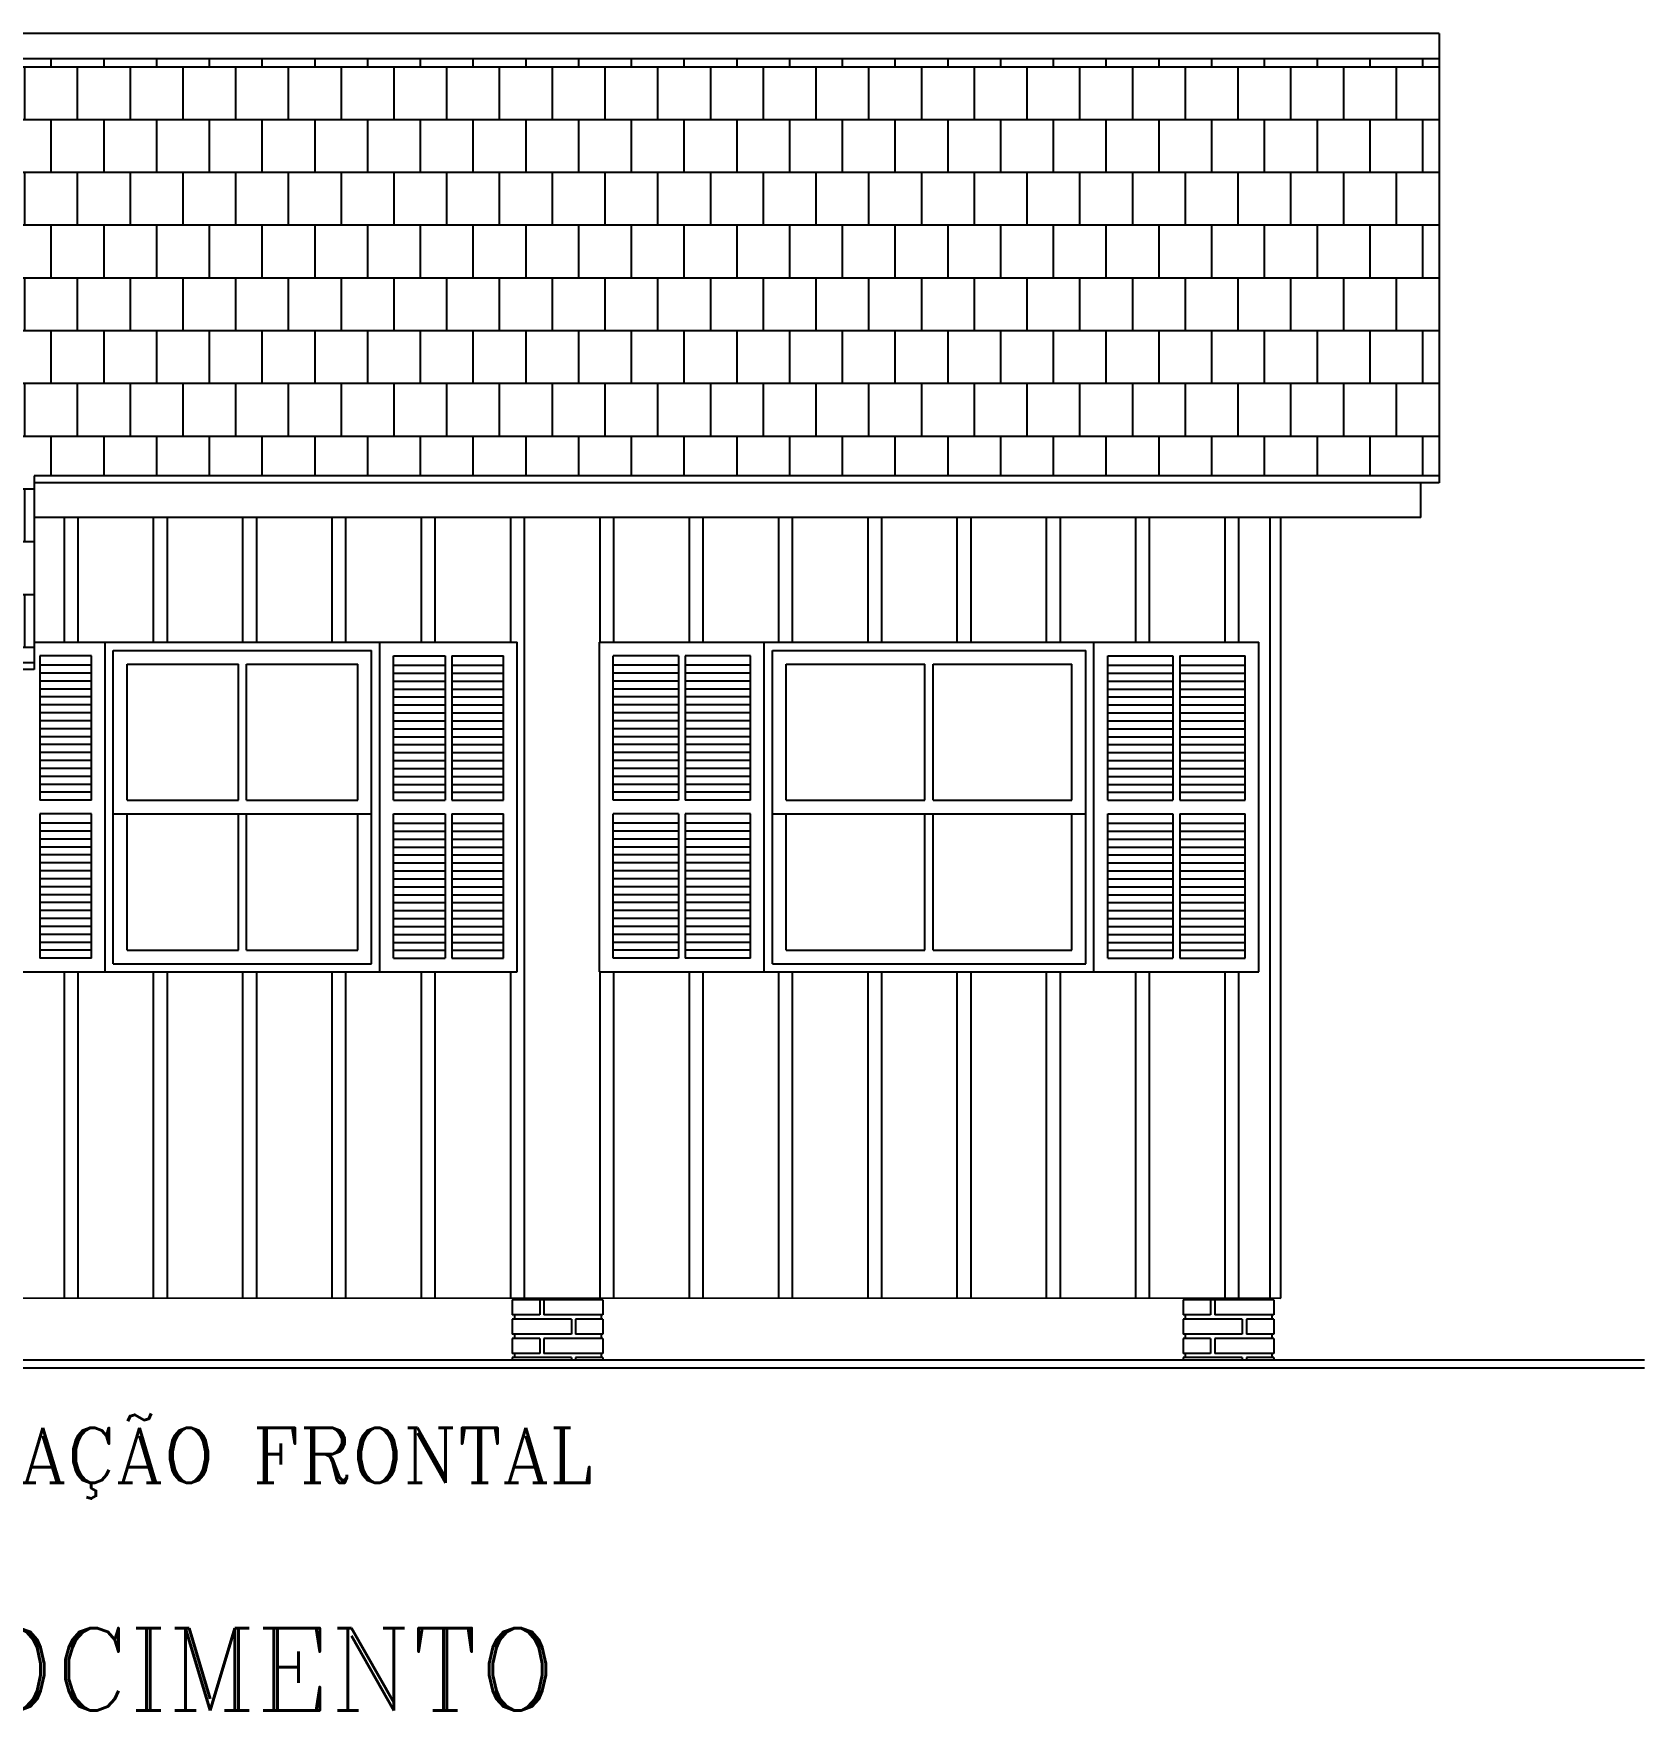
# Model space of a CAD drawing. Extents: x -7 to 226, y -20 to 32.
# Drawn here: x 219.91 to 225.77, y 19.44 to 25.54 of the extents above; entities that cross this region are included whole.
import ezdxf
from ezdxf.enums import TextEntityAlignment as Align

# ---------------------------------------------------------------- set-up
doc = ezdxf.new("R2010")
doc.units = 0
doc.header["$LTSCALE"] = 20
doc.layers.get('0').update_dxf_attribs({"linetype": 'CONTINUOUS'})
for name, color, linetype in [('MADEIRAME', 244, 'CONTINUOUS'), ('TELHADO', 1, 'CONTINUOUS'), ('TEXTO', 244, 'CONTINUOUS'), ('VISTAP', 244, 'CONTINUOUS')]:
    doc.layers.add(name, color=color, linetype=linetype)
doc.styles.add('ROMANC', font='romanc.shx', dxfattribs={"height": 0.08})

# ---------------------------------------------------------------- blocks, each defined once
blk = doc.blocks.new('*X13')
at = {"color": 0, "linetype": 'CONTINUOUS'}
for p, q in [((-13.321, -57.408), (-3.876, -57.408)), ((-13.248, -57.6), (-13.248, -57.408)), ((-13.152, -57.408), (-13.152, -57.3794)), ((-13.056, -57.6), (-13.056, -57.408)), ((-12.96, -57.408), (-12.96, -57.3794)), ((-12.864, -57.6), (-12.864, -57.408)), ((-12.768, -57.408), (-12.768, -57.3794)), ((-12.672, -57.6), (-12.672, -57.408)), ((-12.576, -57.408), (-12.576, -57.3794)), ((-12.48, -57.6), (-12.48, -57.408)), ((-12.384, -57.408), (-12.384, -57.3794)), ((-12.288, -57.6), (-12.288, -57.408)), ((-12.192, -57.408), (-12.192, -57.3794)), ((-12.096, -57.6), (-12.096, -57.408)), ((-12, -57.408), (-12, -57.3794)), ((-11.904, -57.6), (-11.904, -57.408)), ((-11.808, -57.408), (-11.808, -57.3794)), ((-11.712, -57.6), (-11.712, -57.408)), ((-11.616, -57.408), (-11.616, -57.3794)), ((-11.52, -57.6), (-11.52, -57.408)), ((-11.424, -57.408), (-11.424, -57.3794)), ((-11.328, -57.6), (-11.328, -57.408)), ((-11.232, -57.408), (-11.232, -57.3794)), ((-11.136, -57.6), (-11.136, -57.408)), ((-11.04, -57.408), (-11.04, -57.3794)), ((-10.944, -57.6), (-10.944, -57.408)), ((-10.848, -57.408), (-10.848, -57.3794)), ((-10.752, -57.6), (-10.752, -57.408)), ((-10.656, -57.408), (-10.656, -57.3794)), ((-10.56, -57.6), (-10.56, -57.408)), ((-10.464, -57.408), (-10.464, -57.3794)), ((-10.368, -57.6), (-10.368, -57.408)), ((-10.272, -57.408), (-10.272, -57.3794)), ((-10.176, -57.6), (-10.176, -57.408)), ((-10.08, -57.408), (-10.08, -57.3794)), ((-9.984, -57.6), (-9.984, -57.408)), ((-9.888, -57.408), (-9.888, -57.3794)), ((-9.792, -57.6), (-9.792, -57.408)), ((-9.696, -57.408), (-9.696, -57.3794)), ((-9.6, -57.6), (-9.6, -57.408)), ((-9.504, -57.408), (-9.504, -57.3794)), ((-9.408, -57.6), (-9.408, -57.408)), ((-9.312, -57.408), (-9.312, -57.3794)), ((-9.216, -57.6), (-9.216, -57.408)), ((-9.12, -57.408), (-9.12, -57.3794)), ((-9.024, -57.6), (-9.024, -57.408)), ((-8.928, -57.408), (-8.928, -57.3794)), ((-8.832, -57.6), (-8.832, -57.408)), ((-8.736, -57.408), (-8.736, -57.3794)), ((-8.64, -57.6), (-8.64, -57.408)), ((-8.544, -57.408), (-8.544, -57.3794)), ((-8.448, -57.6), (-8.448, -57.408)), ((-8.352, -57.408), (-8.352, -57.3794)), ((-8.256, -57.6), (-8.256, -57.408)), ((-8.16, -57.408), (-8.16, -57.3794)), ((-8.064, -57.6), (-8.064, -57.408)), ((-7.968, -57.408), (-7.968, -57.3794)), ((-7.872, -57.6), (-7.872, -57.408)), ((-7.776, -57.408), (-7.776, -57.3794)), ((-7.68, -57.6), (-7.68, -57.408)), ((-7.584, -57.408), (-7.584, -57.3794)), ((-7.488, -57.6), (-7.488, -57.408)), ((-7.392, -57.408), (-7.392, -57.3794)), ((-7.296, -57.6), (-7.296, -57.408)), ((-7.2, -57.408), (-7.2, -57.3794)), ((-7.104, -57.6), (-7.104, -57.408)), ((-7.008, -57.408), (-7.008, -57.3794)), ((-6.912, -57.6), (-6.912, -57.408)), ((-6.816, -57.408), (-6.816, -57.3794)), ((-6.72, -57.6), (-6.72, -57.408)), ((-6.624, -57.408), (-6.624, -57.3794)), ((-6.528, -57.6), (-6.528, -57.408)), ((-6.432, -57.408), (-6.432, -57.3794)), ((-6.336, -57.6), (-6.336, -57.408)), ((-6.24, -57.408), (-6.24, -57.3794)), ((-6.144, -57.6), (-6.144, -57.408)), ((-6.048, -57.408), (-6.048, -57.3794)), ((-5.952, -57.6), (-5.952, -57.408)), ((-5.856, -57.408), (-5.856, -57.3794)), ((-5.76, -57.6), (-5.76, -57.408)), ((-5.664, -57.408), (-5.664, -57.3794)), ((-5.568, -57.6), (-5.568, -57.408)), ((-5.472, -57.408), (-5.472, -57.3794)), ((-5.376, -57.6), (-5.376, -57.408)), ((-5.28, -57.408), (-5.28, -57.3794)), ((-5.184, -57.6), (-5.184, -57.408)), ((-5.088, -57.408), (-5.088, -57.3794)), ((-4.992, -57.6), (-4.992, -57.408)), ((-4.896, -57.408), (-4.896, -57.3794)), ((-4.8, -57.6), (-4.8, -57.408)), ((-4.704, -57.408), (-4.704, -57.3794)), ((-4.608, -57.6), (-4.608, -57.408)), ((-4.512, -57.408), (-4.512, -57.3794)), ((-4.416, -57.6), (-4.416, -57.408)), ((-4.32, -57.408), (-4.32, -57.3794)), ((-4.224, -57.6), (-4.224, -57.408)), ((-4.128, -57.408), (-4.128, -57.3794)), ((-4.032, -57.6), (-4.032, -57.408)), ((-3.936, -57.408), (-3.936, -57.3794)), ((-13.321, -57.6), (-3.876, -57.6)), ((-13.152, -57.792), (-13.152, -57.6)), ((-12.96, -57.792), (-12.96, -57.6)), ((-12.768, -57.792), (-12.768, -57.6)), ((-12.576, -57.792), (-12.576, -57.6)), ((-12.384, -57.792), (-12.384, -57.6)), ((-12.192, -57.792), (-12.192, -57.6)), ((-12, -57.792), (-12, -57.6)), ((-11.808, -57.792), (-11.808, -57.6)), ((-11.616, -57.792), (-11.616, -57.6)), ((-11.424, -57.792), (-11.424, -57.6)), ((-11.232, -57.792), (-11.232, -57.6)), ((-11.04, -57.792), (-11.04, -57.6)), ((-10.848, -57.792), (-10.848, -57.6)), ((-10.656, -57.792), (-10.656, -57.6)), ((-10.464, -57.792), (-10.464, -57.6)), ((-10.272, -57.792), (-10.272, -57.6)), ((-10.08, -57.792), (-10.08, -57.6)), ((-9.888, -57.792), (-9.888, -57.6)), ((-9.696, -57.792), (-9.696, -57.6)), ((-9.504, -57.792), (-9.504, -57.6)), ((-9.312, -57.792), (-9.312, -57.6)), ((-9.12, -57.792), (-9.12, -57.6)), ((-8.928, -57.792), (-8.928, -57.6)), ((-8.736, -57.792), (-8.736, -57.6)), ((-8.544, -57.792), (-8.544, -57.6)), ((-8.352, -57.792), (-8.352, -57.6)), ((-8.16, -57.792), (-8.16, -57.6)), ((-7.968, -57.792), (-7.968, -57.6)), ((-7.776, -57.792), (-7.776, -57.6)), ((-7.584, -57.792), (-7.584, -57.6)), ((-7.392, -57.792), (-7.392, -57.6)), ((-7.2, -57.792), (-7.2, -57.6)), ((-7.008, -57.792), (-7.008, -57.6)), ((-6.816, -57.792), (-6.816, -57.6)), ((-6.624, -57.792), (-6.624, -57.6)), ((-6.432, -57.792), (-6.432, -57.6)), ((-6.24, -57.792), (-6.24, -57.6)), ((-6.048, -57.792), (-6.048, -57.6)), ((-5.856, -57.792), (-5.856, -57.6)), ((-5.664, -57.792), (-5.664, -57.6)), ((-5.472, -57.792), (-5.472, -57.6)), ((-5.28, -57.792), (-5.28, -57.6)), ((-5.088, -57.792), (-5.088, -57.6)), ((-4.896, -57.792), (-4.896, -57.6)), ((-4.704, -57.792), (-4.704, -57.6)), ((-4.512, -57.792), (-4.512, -57.6)), ((-4.32, -57.792), (-4.32, -57.6)), ((-4.128, -57.792), (-4.128, -57.6)), ((-3.936, -57.792), (-3.936, -57.6)), ((-13.321, -57.792), (-3.876, -57.792)), ((-13.248, -57.984), (-13.248, -57.792)), ((-13.056, -57.984), (-13.056, -57.792)), ((-12.864, -57.984), (-12.864, -57.792)), ((-12.672, -57.984), (-12.672, -57.792)), ((-12.48, -57.984), (-12.48, -57.792)), ((-12.288, -57.984), (-12.288, -57.792)), ((-12.096, -57.984), (-12.096, -57.792)), ((-11.904, -57.984), (-11.904, -57.792)), ((-11.712, -57.984), (-11.712, -57.792)), ((-11.52, -57.984), (-11.52, -57.792)), ((-11.328, -57.984), (-11.328, -57.792)), ((-11.136, -57.984), (-11.136, -57.792)), ((-10.944, -57.984), (-10.944, -57.792)), ((-10.752, -57.984), (-10.752, -57.792)), ((-10.56, -57.984), (-10.56, -57.792)), ((-10.368, -57.984), (-10.368, -57.792)), ((-10.176, -57.984), (-10.176, -57.792)), ((-9.984, -57.984), (-9.984, -57.792)), ((-9.792, -57.984), (-9.792, -57.792)), ((-9.6, -57.984), (-9.6, -57.792)), ((-9.408, -57.984), (-9.408, -57.792)), ((-9.216, -57.984), (-9.216, -57.792)), ((-9.024, -57.984), (-9.024, -57.792)), ((-8.832, -57.984), (-8.832, -57.792)), ((-8.64, -57.984), (-8.64, -57.792)), ((-8.448, -57.984), (-8.448, -57.792)), ((-8.256, -57.984), (-8.256, -57.792)), ((-8.064, -57.984), (-8.064, -57.792)), ((-7.872, -57.984), (-7.872, -57.792)), ((-7.68, -57.984), (-7.68, -57.792)), ((-7.488, -57.984), (-7.488, -57.792)), ((-7.296, -57.984), (-7.296, -57.792)), ((-7.104, -57.984), (-7.104, -57.792)), ((-6.912, -57.984), (-6.912, -57.792)), ((-6.72, -57.984), (-6.72, -57.792)), ((-6.528, -57.984), (-6.528, -57.792)), ((-6.336, -57.984), (-6.336, -57.792)), ((-6.144, -57.984), (-6.144, -57.792)), ((-5.952, -57.984), (-5.952, -57.792)), ((-5.76, -57.984), (-5.76, -57.792)), ((-5.568, -57.984), (-5.568, -57.792)), ((-5.376, -57.984), (-5.376, -57.792)), ((-5.184, -57.984), (-5.184, -57.792)), ((-4.992, -57.984), (-4.992, -57.792)), ((-4.8, -57.984), (-4.8, -57.792)), ((-4.608, -57.984), (-4.608, -57.792)), ((-4.416, -57.984), (-4.416, -57.792)), ((-4.224, -57.984), (-4.224, -57.792)), ((-4.032, -57.984), (-4.032, -57.792)), ((-13.321, -57.984), (-3.876, -57.984)), ((-13.152, -58.176), (-13.152, -57.984)), ((-12.96, -58.176), (-12.96, -57.984)), ((-12.768, -58.176), (-12.768, -57.984)), ((-12.576, -58.176), (-12.576, -57.984)), ((-12.384, -58.176), (-12.384, -57.984)), ((-12.192, -58.176), (-12.192, -57.984)), ((-12, -58.176), (-12, -57.984)), ((-11.808, -58.176), (-11.808, -57.984)), ((-11.616, -58.176), (-11.616, -57.984)), ((-11.424, -58.176), (-11.424, -57.984)), ((-11.232, -58.176), (-11.232, -57.984)), ((-11.04, -58.176), (-11.04, -57.984)), ((-10.848, -58.176), (-10.848, -57.984)), ((-10.656, -58.176), (-10.656, -57.984)), ((-10.464, -58.176), (-10.464, -57.984)), ((-10.272, -58.176), (-10.272, -57.984)), ((-10.08, -58.176), (-10.08, -57.984)), ((-9.888, -58.176), (-9.888, -57.984)), ((-9.696, -58.176), (-9.696, -57.984)), ((-9.504, -58.176), (-9.504, -57.984)), ((-9.312, -58.176), (-9.312, -57.984)), ((-9.12, -58.176), (-9.12, -57.984)), ((-8.928, -58.176), (-8.928, -57.984)), ((-8.736, -58.176), (-8.736, -57.984)), ((-8.544, -58.176), (-8.544, -57.984)), ((-8.352, -58.176), (-8.352, -57.984)), ((-8.16, -58.176), (-8.16, -57.984)), ((-7.968, -58.176), (-7.968, -57.984)), ((-7.776, -58.176), (-7.776, -57.984)), ((-7.584, -58.176), (-7.584, -57.984)), ((-7.392, -58.176), (-7.392, -57.984)), ((-7.2, -58.176), (-7.2, -57.984)), ((-7.008, -58.176), (-7.008, -57.984)), ((-6.816, -58.176), (-6.816, -57.984)), ((-6.624, -58.176), (-6.624, -57.984)), ((-6.432, -58.176), (-6.432, -57.984)), ((-6.24, -58.176), (-6.24, -57.984)), ((-6.048, -58.176), (-6.048, -57.984)), ((-5.856, -58.176), (-5.856, -57.984)), ((-5.664, -58.176), (-5.664, -57.984)), ((-5.472, -58.176), (-5.472, -57.984)), ((-5.28, -58.176), (-5.28, -57.984)), ((-5.088, -58.176), (-5.088, -57.984)), ((-4.896, -58.176), (-4.896, -57.984)), ((-4.704, -58.176), (-4.704, -57.984)), ((-4.512, -58.176), (-4.512, -57.984)), ((-4.32, -58.176), (-4.32, -57.984)), ((-4.128, -58.176), (-4.128, -57.984)), ((-3.936, -58.176), (-3.936, -57.984)), ((-13.321, -58.176), (-3.876, -58.176)), ((-13.248, -58.368), (-13.248, -58.176)), ((-13.056, -58.368), (-13.056, -58.176)), ((-12.864, -58.368), (-12.864, -58.176)), ((-12.672, -58.368), (-12.672, -58.176)), ((-12.48, -58.368), (-12.48, -58.176)), ((-12.288, -58.368), (-12.288, -58.176)), ((-12.096, -58.368), (-12.096, -58.176)), ((-11.904, -58.368), (-11.904, -58.176)), ((-11.712, -58.368), (-11.712, -58.176)), ((-11.52, -58.368), (-11.52, -58.176)), ((-11.328, -58.368), (-11.328, -58.176)), ((-11.136, -58.368), (-11.136, -58.176)), ((-10.944, -58.368), (-10.944, -58.176)), ((-10.752, -58.368), (-10.752, -58.176)), ((-10.56, -58.368), (-10.56, -58.176)), ((-10.368, -58.368), (-10.368, -58.176)), ((-10.176, -58.368), (-10.176, -58.176)), ((-9.984, -58.368), (-9.984, -58.176)), ((-9.792, -58.368), (-9.792, -58.176)), ((-9.6, -58.368), (-9.6, -58.176)), ((-9.408, -58.368), (-9.408, -58.176)), ((-9.216, -58.368), (-9.216, -58.176)), ((-9.024, -58.368), (-9.024, -58.176)), ((-8.832, -58.368), (-8.832, -58.176)), ((-8.64, -58.368), (-8.64, -58.176)), ((-8.448, -58.368), (-8.448, -58.176)), ((-8.256, -58.368), (-8.256, -58.176)), ((-8.064, -58.368), (-8.064, -58.176)), ((-7.872, -58.368), (-7.872, -58.176)), ((-7.68, -58.368), (-7.68, -58.176)), ((-7.488, -58.368), (-7.488, -58.176)), ((-7.296, -58.368), (-7.296, -58.176)), ((-7.104, -58.368), (-7.104, -58.176)), ((-6.912, -58.368), (-6.912, -58.176)), ((-6.72, -58.368), (-6.72, -58.176)), ((-6.528, -58.368), (-6.528, -58.176)), ((-6.336, -58.368), (-6.336, -58.176)), ((-6.144, -58.368), (-6.144, -58.176)), ((-5.952, -58.368), (-5.952, -58.176)), ((-5.76, -58.368), (-5.76, -58.176)), ((-5.568, -58.368), (-5.568, -58.176)), ((-5.376, -58.368), (-5.376, -58.176)), ((-5.184, -58.368), (-5.184, -58.176)), ((-4.992, -58.368), (-4.992, -58.176)), ((-4.8, -58.368), (-4.8, -58.176)), ((-4.608, -58.368), (-4.608, -58.176)), ((-4.416, -58.368), (-4.416, -58.176)), ((-4.224, -58.368), (-4.224, -58.176)), ((-4.032, -58.368), (-4.032, -58.176)), ((-13.321, -58.368), (-3.876, -58.368)), ((-13.152, -58.56), (-13.152, -58.368)), ((-12.96, -58.56), (-12.96, -58.368)), ((-12.768, -58.56), (-12.768, -58.368)), ((-12.576, -58.56), (-12.576, -58.368)), ((-12.384, -58.56), (-12.384, -58.368)), ((-12.192, -58.56), (-12.192, -58.368)), ((-12, -58.56), (-12, -58.368)), ((-11.808, -58.56), (-11.808, -58.368)), ((-11.616, -58.56), (-11.616, -58.368)), ((-11.424, -58.56), (-11.424, -58.368)), ((-11.232, -58.56), (-11.232, -58.368)), ((-11.04, -58.56), (-11.04, -58.368)), ((-10.848, -58.56), (-10.848, -58.368)), ((-10.656, -58.56), (-10.656, -58.368)), ((-10.464, -58.56), (-10.464, -58.368)), ((-10.272, -58.56), (-10.272, -58.368)), ((-10.08, -58.56), (-10.08, -58.368)), ((-9.888, -58.56), (-9.888, -58.368)), ((-9.696, -58.56), (-9.696, -58.368)), ((-9.504, -58.56), (-9.504, -58.368)), ((-9.312, -58.56), (-9.312, -58.368)), ((-9.12, -58.56), (-9.12, -58.368)), ((-8.928, -58.56), (-8.928, -58.368)), ((-8.736, -58.56), (-8.736, -58.368)), ((-8.544, -58.56), (-8.544, -58.368)), ((-8.352, -58.56), (-8.352, -58.368)), ((-8.16, -58.56), (-8.16, -58.368)), ((-7.968, -58.56), (-7.968, -58.368)), ((-7.776, -58.56), (-7.776, -58.368)), ((-7.584, -58.56), (-7.584, -58.368)), ((-7.392, -58.56), (-7.392, -58.368)), ((-7.2, -58.56), (-7.2, -58.368)), ((-7.008, -58.56), (-7.008, -58.368)), ((-6.816, -58.56), (-6.816, -58.368)), ((-6.624, -58.56), (-6.624, -58.368)), ((-6.432, -58.56), (-6.432, -58.368)), ((-6.24, -58.56), (-6.24, -58.368)), ((-6.048, -58.56), (-6.048, -58.368)), ((-5.856, -58.56), (-5.856, -58.368)), ((-5.664, -58.56), (-5.664, -58.368)), ((-5.472, -58.56), (-5.472, -58.368)), ((-5.28, -58.56), (-5.28, -58.368)), ((-5.088, -58.56), (-5.088, -58.368)), ((-4.896, -58.56), (-4.896, -58.368)), ((-4.704, -58.56), (-4.704, -58.368)), ((-4.512, -58.56), (-4.512, -58.368)), ((-4.32, -58.56), (-4.32, -58.368)), ((-4.128, -58.56), (-4.128, -58.368)), ((-3.936, -58.56), (-3.936, -58.368)), ((-13.321, -58.56), (-3.876, -58.56)), ((-13.248, -58.752), (-13.248, -58.56)), ((-13.056, -58.752), (-13.056, -58.56)), ((-12.864, -58.752), (-12.864, -58.56)), ((-12.672, -58.752), (-12.672, -58.56)), ((-12.48, -58.752), (-12.48, -58.56)), ((-12.288, -58.752), (-12.288, -58.56)), ((-12.096, -58.752), (-12.096, -58.56)), ((-11.904, -58.752), (-11.904, -58.56)), ((-11.712, -58.752), (-11.712, -58.56)), ((-11.52, -58.752), (-11.52, -58.56)), ((-11.328, -58.752), (-11.328, -58.56)), ((-11.136, -58.752), (-11.136, -58.56)), ((-10.944, -58.752), (-10.944, -58.56)), ((-10.752, -58.752), (-10.752, -58.56)), ((-10.56, -58.752), (-10.56, -58.56)), ((-10.368, -58.752), (-10.368, -58.56)), ((-10.176, -58.752), (-10.176, -58.56)), ((-9.984, -58.752), (-9.984, -58.56)), ((-9.792, -58.752), (-9.792, -58.56)), ((-9.6, -58.752), (-9.6, -58.56)), ((-9.408, -58.752), (-9.408, -58.56)), ((-9.216, -58.752), (-9.216, -58.56)), ((-9.024, -58.752), (-9.024, -58.56)), ((-8.832, -58.752), (-8.832, -58.56)), ((-8.64, -58.752), (-8.64, -58.56)), ((-8.448, -58.752), (-8.448, -58.56)), ((-8.256, -58.752), (-8.256, -58.56)), ((-8.064, -58.752), (-8.064, -58.56)), ((-7.872, -58.752), (-7.872, -58.56)), ((-7.68, -58.752), (-7.68, -58.56)), ((-7.488, -58.752), (-7.488, -58.56)), ((-7.296, -58.752), (-7.296, -58.56)), ((-7.104, -58.752), (-7.104, -58.56)), ((-6.912, -58.752), (-6.912, -58.56)), ((-6.72, -58.752), (-6.72, -58.56)), ((-6.528, -58.752), (-6.528, -58.56)), ((-6.336, -58.752), (-6.336, -58.56)), ((-6.144, -58.752), (-6.144, -58.56)), ((-5.952, -58.752), (-5.952, -58.56)), ((-5.76, -58.752), (-5.76, -58.56)), ((-5.568, -58.752), (-5.568, -58.56)), ((-5.376, -58.752), (-5.376, -58.56)), ((-5.184, -58.752), (-5.184, -58.56)), ((-4.992, -58.752), (-4.992, -58.56)), ((-4.8, -58.752), (-4.8, -58.56)), ((-4.608, -58.752), (-4.608, -58.56)), ((-4.416, -58.752), (-4.416, -58.56)), ((-4.224, -58.752), (-4.224, -58.56)), ((-4.032, -58.752), (-4.032, -58.56)), ((-13.321, -58.752), (-3.876, -58.752)), ((-13.152, -58.944), (-13.152, -58.752)), ((-12.96, -58.944), (-12.96, -58.752)), ((-12.768, -58.944), (-12.768, -58.752)), ((-12.576, -58.944), (-12.576, -58.752)), ((-12.384, -58.944), (-12.384, -58.752)), ((-12.192, -58.944), (-12.192, -58.752)), ((-12, -58.944), (-12, -58.752)), ((-11.808, -58.944), (-11.808, -58.752)), ((-11.616, -58.944), (-11.616, -58.752)), ((-11.424, -58.944), (-11.424, -58.752)), ((-11.232, -58.944), (-11.232, -58.752)), ((-11.04, -58.944), (-11.04, -58.752)), ((-10.848, -58.944), (-10.848, -58.752)), ((-10.656, -58.944), (-10.656, -58.752)), ((-10.464, -58.944), (-10.464, -58.752)), ((-10.272, -58.944), (-10.272, -58.752)), ((-10.08, -58.944), (-10.08, -58.752)), ((-9.888, -58.944), (-9.888, -58.752)), ((-9.696, -58.944), (-9.696, -58.752)), ((-9.504, -58.944), (-9.504, -58.752)), ((-9.312, -58.944), (-9.312, -58.752)), ((-9.12, -58.944), (-9.12, -58.752)), ((-8.928, -58.8969), (-8.928, -58.752)), ((-8.736, -58.8969), (-8.736, -58.752)), ((-8.544, -58.8969), (-8.544, -58.752)), ((-8.352, -58.8969), (-8.352, -58.752)), ((-8.16, -58.8969), (-8.16, -58.752)), ((-7.968, -58.8969), (-7.968, -58.752)), ((-7.776, -58.8969), (-7.776, -58.752)), ((-7.584, -58.8969), (-7.584, -58.752)), ((-7.392, -58.8969), (-7.392, -58.752)), ((-7.2, -58.8969), (-7.2, -58.752)), ((-7.008, -58.8969), (-7.008, -58.752)), ((-6.816, -58.8969), (-6.816, -58.752)), ((-6.624, -58.8969), (-6.624, -58.752)), ((-6.432, -58.8969), (-6.432, -58.752)), ((-6.24, -58.8969), (-6.24, -58.752)), ((-6.048, -58.8969), (-6.048, -58.752)), ((-5.856, -58.8969), (-5.856, -58.752)), ((-5.664, -58.8969), (-5.664, -58.752)), ((-5.472, -58.8969), (-5.472, -58.752)), ((-5.28, -58.8969), (-5.28, -58.752)), ((-5.088, -58.8969), (-5.088, -58.752)), ((-4.896, -58.8969), (-4.896, -58.752)), ((-4.704, -58.8969), (-4.704, -58.752)), ((-4.512, -58.8969), (-4.512, -58.752)), ((-4.32, -58.8969), (-4.32, -58.752)), ((-4.128, -58.8969), (-4.128, -58.752)), ((-3.936, -58.8969), (-3.936, -58.752)), ((-13.321, -58.944), (-8.9904, -58.944)), ((-13.248, -59.136), (-13.248, -58.944)), ((-13.056, -59.136), (-13.056, -58.944)), ((-12.864, -59.136), (-12.864, -58.944)), ((-12.672, -59.136), (-12.672, -58.944)), ((-12.48, -59.136), (-12.48, -58.944)), ((-12.288, -59.136), (-12.288, -58.944)), ((-12.096, -59.136), (-12.096, -58.944)), ((-11.904, -59.136), (-11.904, -58.944)), ((-11.712, -59.136), (-11.712, -58.944)), ((-11.52, -59.136), (-11.52, -58.944)), ((-11.328, -59.136), (-11.328, -58.944)), ((-11.136, -59.136), (-11.136, -58.944)), ((-10.944, -59.136), (-10.944, -58.944)), ((-10.752, -59.136), (-10.752, -58.944)), ((-10.56, -59.136), (-10.56, -58.944)), ((-10.368, -59.136), (-10.368, -58.944)), ((-10.176, -59.136), (-10.176, -58.944)), ((-9.984, -59.136), (-9.984, -58.944)), ((-9.792, -59.136), (-9.792, -58.944)), ((-9.6, -59.136), (-9.6, -58.944)), ((-9.408, -59.136), (-9.408, -58.944)), ((-9.216, -59.136), (-9.216, -58.944)), ((-9.024, -59.136), (-9.024, -58.944)), ((-13.321, -59.136), (-8.9904, -59.136)), ((-13.152, -59.328), (-13.152, -59.136)), ((-12.96, -59.328), (-12.96, -59.136)), ((-12.768, -59.328), (-12.768, -59.136)), ((-12.576, -59.328), (-12.576, -59.136)), ((-12.384, -59.328), (-12.384, -59.136)), ((-12.192, -59.328), (-12.192, -59.136)), ((-12, -59.328), (-12, -59.136)), ((-11.808, -59.328), (-11.808, -59.136)), ((-11.616, -59.328), (-11.616, -59.136)), ((-11.424, -59.328), (-11.424, -59.136)), ((-11.232, -59.328), (-11.232, -59.136)), ((-11.04, -59.328), (-11.04, -59.136)), ((-10.848, -59.328), (-10.848, -59.136)), ((-10.656, -59.328), (-10.656, -59.136)), ((-10.464, -59.328), (-10.464, -59.136)), ((-10.272, -59.328), (-10.272, -59.136)), ((-10.08, -59.328), (-10.08, -59.136)), ((-9.888, -59.328), (-9.888, -59.136)), ((-9.696, -59.328), (-9.696, -59.136)), ((-9.504, -59.328), (-9.504, -59.136)), ((-9.312, -59.328), (-9.312, -59.136)), ((-9.12, -59.328), (-9.12, -59.136)), ((-13.321, -59.328), (-8.9904, -59.328)), ((-13.248, -59.52), (-13.248, -59.328)), ((-13.056, -59.52), (-13.056, -59.328)), ((-12.864, -59.52), (-12.864, -59.328)), ((-12.672, -59.52), (-12.672, -59.328)), ((-12.48, -59.52), (-12.48, -59.328)), ((-12.288, -59.52), (-12.288, -59.328)), ((-12.096, -59.52), (-12.096, -59.328)), ((-11.904, -59.52), (-11.904, -59.328)), ((-11.712, -59.52), (-11.712, -59.328)), ((-11.52, -59.52), (-11.52, -59.328)), ((-11.328, -59.52), (-11.328, -59.328)), ((-11.136, -59.52), (-11.136, -59.328)), ((-10.944, -59.52), (-10.944, -59.328)), ((-10.752, -59.52), (-10.752, -59.328)), ((-10.56, -59.52), (-10.56, -59.328)), ((-10.368, -59.52), (-10.368, -59.328)), ((-10.176, -59.52), (-10.176, -59.328)), ((-9.984, -59.52), (-9.984, -59.328)), ((-9.792, -59.52), (-9.792, -59.328)), ((-9.6, -59.52), (-9.6, -59.328)), ((-9.408, -59.52), (-9.408, -59.328)), ((-9.216, -59.52), (-9.216, -59.328)), ((-9.024, -59.52), (-9.024, -59.328)), ((-13.321, -59.52), (-8.9904, -59.52)), ((-13.152, -59.5769), (-13.152, -59.52)), ((-12.96, -59.5769), (-12.96, -59.52)), ((-12.768, -59.5769), (-12.768, -59.52)), ((-12.576, -59.5769), (-12.576, -59.52)), ((-12.384, -59.5769), (-12.384, -59.52)), ((-12.192, -59.5769), (-12.192, -59.52)), ((-12, -59.5769), (-12, -59.52)), ((-11.808, -59.5769), (-11.808, -59.52)), ((-11.616, -59.5769), (-11.616, -59.52)), ((-11.424, -59.5769), (-11.424, -59.52)), ((-11.232, -59.5769), (-11.232, -59.52)), ((-11.04, -59.5769), (-11.04, -59.52)), ((-10.848, -59.5769), (-10.848, -59.52)), ((-10.656, -59.5769), (-10.656, -59.52)), ((-10.464, -59.5769), (-10.464, -59.52)), ((-10.272, -59.5769), (-10.272, -59.52)), ((-10.08, -59.5769), (-10.08, -59.52)), ((-9.888, -59.5769), (-9.888, -59.52)), ((-9.696, -59.5769), (-9.696, -59.52)), ((-9.504, -59.5769), (-9.504, -59.52)), ((-9.312, -59.5769), (-9.312, -59.52)), ((-9.12, -59.5769), (-9.12, -59.52))]:
    blk.add_line(p, q, dxfattribs=at)

msp = doc.modelspace()

# ---------------------------------------------------------------- linework, layer by layer
at = {"layer": 'MADEIRAME', "color": 244, "linetype": 'CONTINUOUS'}
msp.add_line((224.9547, 23.7837), (224.9547, 23.9104), dxfattribs=at)
at = {"layer": 'MADEIRAME'}
msp.add_line((224.9547, 23.7837), (219.9072, 23.7837), dxfattribs=at)
at = {"layer": 'TELHADO', "color": 10, "linetype": 'CONTINUOUS'}
for p, q in [((225.0216, 25.5448), (215.5766, 25.5448)), ((225.0216, 25.5448), (225.0216, 23.9104)), ((225.0216, 25.4529), (215.5816, 25.4529)), ((225.0216, 23.9354), (219.9072, 23.9354)), ((219.9072, 23.9354), (219.9072, 23.2304)), ((225.0216, 23.9104), (219.9072, 23.9104)), ((219.9072, 23.2554), (215.5766, 23.2554)), ((219.9072, 23.2304), (215.5766, 23.2304))]:
    msp.add_line(p, q, dxfattribs=at)
at = {"layer": 'TELHADO', "color": 244, "linetype": 'CONTINUOUS'}
for p, q in [((219.928, 23.2801), (219.928, 22.7551)), ((221.403, 23.2801), (221.403, 22.7551)), ((221.428, 23.2801), (221.428, 22.7551)), ((222.252, 23.2801), (222.252, 22.7551)), ((222.277, 23.2801), (222.277, 22.7551)), ((224.052, 23.2801), (224.052, 22.7551)), ((224.077, 23.2801), (224.077, 22.7551)), ((219.928, 22.7051), (219.928, 22.1801)), ((221.403, 22.7051), (221.403, 22.1801)), ((221.428, 22.7051), (221.428, 22.1801)), ((222.252, 22.7051), (222.252, 22.1801)), ((222.277, 22.7051), (222.277, 22.1801)), ((224.052, 22.7051), (224.052, 22.1801)), ((224.077, 22.7051), (224.077, 22.1801))]:
    msp.add_line(p, q, dxfattribs=at)
at = {"layer": 'VISTAP', "color": 244}
for p, q in [((220.0173, 23.3301), (220.0173, 23.7842)), ((220.0673, 23.3301), (220.0673, 23.7842)), ((220.3423, 23.3301), (220.3423, 23.7842)), ((220.3923, 23.3301), (220.3923, 23.7842)), ((220.6673, 23.3301), (220.6673, 23.7842)), ((220.7173, 23.3301), (220.7173, 23.7842)), ((220.9923, 23.3301), (220.9923, 23.7842)), ((221.0423, 23.3301), (221.0423, 23.7842)), ((221.3173, 23.3301), (221.3173, 23.7842)), ((221.3673, 23.3301), (221.3673, 23.7842)), ((221.6423, 23.3301), (221.6423, 23.7837)), ((221.6923, 20.9432), (221.6923, 23.7837)), ((221.9673, 23.3301), (221.9673, 23.7837)), ((222.0173, 23.3301), (222.0173, 23.7837)), ((222.2923, 23.3301), (222.2923, 23.7837)), ((222.3423, 23.3301), (222.3423, 23.7837)), ((222.6173, 23.3301), (222.6173, 23.7837)), ((222.6673, 23.3301), (222.6673, 23.7837)), ((222.9423, 23.3301), (222.9423, 23.7837)), ((222.9923, 23.3301), (222.9923, 23.7837)), ((223.2673, 23.3301), (223.2673, 23.7837)), ((223.3173, 23.3301), (223.3173, 23.7837)), ((223.5923, 23.3301), (223.5923, 23.7837)), ((223.6423, 23.3301), (223.6423, 23.7837)), ((223.9173, 23.3301), (223.9173, 23.7837)), ((223.9673, 23.3301), (223.9673, 23.7837)), ((224.2423, 23.3301), (224.2423, 23.7837)), ((224.2923, 23.3301), (224.2923, 23.7837)), ((224.4062, 20.9432), (224.4062, 23.7837)), ((224.4442, 20.9432), (224.4442, 23.7837)), ((220.0173, 20.9437), (220.0173, 22.1301)), ((220.0673, 20.9437), (220.0673, 22.1301)), ((220.3423, 20.9439), (220.3423, 22.1303)), ((220.3923, 20.9439), (220.3923, 22.1303)), ((220.6673, 20.9438), (220.6673, 22.1302)), ((220.7173, 20.9438), (220.7173, 22.1302)), ((220.9923, 20.9438), (220.9923, 22.1302)), ((221.0423, 20.9438), (221.0423, 22.1302)), ((221.3173, 20.9437), (221.3173, 22.1301)), ((221.3673, 20.9437), (221.3673, 22.1301)), ((221.6423, 20.9432), (221.6423, 22.1301)), ((221.9673, 20.9432), (221.9673, 22.1301)), ((222.0173, 20.9432), (222.0173, 22.1301)), ((222.2923, 20.9432), (222.2923, 22.1301)), ((222.3423, 20.9432), (222.3423, 22.1301)), ((222.6173, 20.9432), (222.6173, 22.1301)), ((222.6673, 20.9432), (222.6673, 22.1301)), ((222.9423, 20.9432), (222.9423, 22.1301)), ((222.9923, 20.9432), (222.9923, 22.1301)), ((223.2673, 20.9432), (223.2673, 22.1301)), ((223.3173, 20.9432), (223.3173, 22.1301)), ((223.5923, 20.9432), (223.5923, 22.1301)), ((223.6423, 20.9432), (223.6423, 22.1301)), ((223.9173, 20.9432), (223.9173, 22.1301)), ((223.9673, 20.9432), (223.9673, 22.1301)), ((224.2423, 20.9432), (224.2423, 22.1301)), ((224.2923, 20.9432), (224.2923, 22.1301))]:
    msp.add_line(p, q, dxfattribs=at)
at = {"layer": 'VISTAP', "color": 244, "linetype": 'CONTINUOUS'}
for p, q in [((219.9072, 23.3301), (221.6655, 23.3301)), ((220.1655, 22.1301), (220.1655, 23.3301)), ((221.1655, 22.1301), (221.1655, 23.3301)), ((221.6655, 22.1301), (221.6655, 23.3301)), ((221.9645, 22.1301), (221.9645, 23.3301)), ((221.9645, 23.3301), (224.3645, 23.3301)), ((222.5645, 22.1301), (222.5645, 23.3301)), ((223.7645, 22.1301), (223.7645, 23.3301)), ((224.3645, 22.1301), (224.3645, 23.3301)), ((220.1155, 23.2801), (219.928, 23.2801)), ((220.1155, 22.7551), (220.1155, 23.2801)), ((220.1955, 23.3001), (221.1355, 23.3001)), ((220.1955, 22.1601), (220.1955, 23.3001)), ((220.2455, 23.2501), (220.6505, 23.2501)), ((220.2455, 22.7551), (220.2455, 23.2501)), ((220.6505, 22.7551), (220.6505, 23.2501)), ((220.6805, 23.2501), (221.0855, 23.2501)), ((220.6805, 22.7551), (220.6805, 23.2501)), ((221.0855, 22.7551), (221.0855, 23.2501)), ((221.1355, 22.1601), (221.1355, 23.3001)), ((221.2155, 23.2801), (221.403, 23.2801)), ((221.2155, 22.7551), (221.2155, 23.2801)), ((221.428, 23.2801), (221.6155, 23.2801)), ((221.6155, 22.7551), (221.6155, 23.2801)), ((222.252, 23.2801), (222.0145, 23.2801)), ((222.0145, 22.7551), (222.0145, 23.2801)), ((222.5145, 23.2801), (222.277, 23.2801)), ((222.5145, 22.7551), (222.5145, 23.2801)), ((222.5945, 22.1601), (222.5945, 23.3001)), ((222.5945, 23.3001), (223.7345, 23.3001)), ((222.6445, 22.7551), (222.6445, 23.2501)), ((222.6445, 23.2501), (223.1495, 23.2501)), ((223.1495, 22.7551), (223.1495, 23.2501)), ((223.1795, 23.2501), (223.6845, 23.2501)), ((223.1795, 22.7551), (223.1795, 23.2501)), ((223.6845, 22.7551), (223.6845, 23.2501)), ((223.7345, 22.1601), (223.7345, 23.3001)), ((223.8145, 22.7551), (223.8145, 23.2801)), ((223.8145, 23.2801), (224.052, 23.2801)), ((224.077, 23.2801), (224.3145, 23.2801)), ((224.3145, 22.7551), (224.3145, 23.2801)), ((220.1155, 23.2464), (219.928, 23.2464)), ((220.1155, 23.2175), (219.928, 23.2175)), ((220.1155, 23.1886), (219.928, 23.1886)), ((221.2155, 23.2464), (221.403, 23.2464)), ((221.2155, 23.2175), (221.403, 23.2175)), ((221.2155, 23.1886), (221.403, 23.1886)), ((221.428, 23.2464), (221.6155, 23.2464)), ((221.428, 23.2175), (221.6155, 23.2175)), ((221.428, 23.1886), (221.6155, 23.1886)), ((222.252, 23.2464), (222.0145, 23.2464)), ((222.252, 23.2175), (222.0145, 23.2175)), ((222.252, 23.1886), (222.0145, 23.1886)), ((222.5145, 23.2464), (222.277, 23.2464)), ((222.5145, 23.2175), (222.277, 23.2175)), ((222.5145, 23.1886), (222.277, 23.1886)), ((223.8145, 23.2464), (224.052, 23.2464)), ((223.8145, 23.2175), (224.052, 23.2175)), ((223.8145, 23.1886), (224.052, 23.1886)), ((224.077, 23.2464), (224.3145, 23.2464)), ((224.077, 23.2175), (224.3145, 23.2175)), ((224.077, 23.1886), (224.3145, 23.1886)), ((220.1155, 23.1597), (219.928, 23.1597)), ((220.1155, 23.1308), (219.928, 23.1308)), ((221.2155, 23.1597), (221.403, 23.1597)), ((221.2155, 23.1308), (221.403, 23.1308)), ((221.428, 23.1597), (221.6155, 23.1597)), ((221.428, 23.1308), (221.6155, 23.1308)), ((222.252, 23.1597), (222.0145, 23.1597)), ((222.252, 23.1308), (222.0145, 23.1308)), ((222.5145, 23.1597), (222.277, 23.1597)), ((222.5145, 23.1308), (222.277, 23.1308)), ((223.8145, 23.1597), (224.052, 23.1597)), ((223.8145, 23.1308), (224.052, 23.1308)), ((224.077, 23.1597), (224.3145, 23.1597)), ((224.077, 23.1308), (224.3145, 23.1308)), ((220.1155, 23.1019), (219.928, 23.1019)), ((220.1155, 23.073), (219.928, 23.073)), ((221.2155, 23.1019), (221.403, 23.1019)), ((221.2155, 23.073), (221.403, 23.073)), ((221.428, 23.1019), (221.6155, 23.1019)), ((221.428, 23.073), (221.6155, 23.073)), ((222.252, 23.1019), (222.0145, 23.1019)), ((222.252, 23.073), (222.0145, 23.073)), ((222.5145, 23.1019), (222.277, 23.1019)), ((222.5145, 23.073), (222.277, 23.073)), ((223.8145, 23.1019), (224.052, 23.1019)), ((223.8145, 23.073), (224.052, 23.073)), ((224.077, 23.1019), (224.3145, 23.1019)), ((224.077, 23.073), (224.3145, 23.073)), ((220.1155, 23.0441), (219.928, 23.0441)), ((220.1155, 23.0152), (219.928, 23.0152)), ((221.2155, 23.0441), (221.403, 23.0441)), ((221.2155, 23.0152), (221.403, 23.0152)), ((221.428, 23.0441), (221.6155, 23.0441)), ((221.428, 23.0152), (221.6155, 23.0152)), ((222.252, 23.0441), (222.0145, 23.0441)), ((222.252, 23.0152), (222.0145, 23.0152)), ((222.5145, 23.0441), (222.277, 23.0441)), ((222.5145, 23.0152), (222.277, 23.0152)), ((223.8145, 23.0441), (224.052, 23.0441)), ((223.8145, 23.0152), (224.052, 23.0152)), ((224.077, 23.0441), (224.3145, 23.0441)), ((224.077, 23.0152), (224.3145, 23.0152)), ((220.1155, 22.9863), (219.928, 22.9863)), ((220.1155, 22.9574), (219.928, 22.9574)), ((221.2155, 22.9863), (221.403, 22.9863)), ((221.2155, 22.9574), (221.403, 22.9574)), ((221.428, 22.9863), (221.6155, 22.9863)), ((221.428, 22.9574), (221.6155, 22.9574)), ((222.252, 22.9863), (222.0145, 22.9863)), ((222.252, 22.9574), (222.0145, 22.9574)), ((222.5145, 22.9863), (222.277, 22.9863)), ((222.5145, 22.9574), (222.277, 22.9574)), ((223.8145, 22.9863), (224.052, 22.9863)), ((223.8145, 22.9574), (224.052, 22.9574)), ((224.077, 22.9863), (224.3145, 22.9863)), ((224.077, 22.9574), (224.3145, 22.9574)), ((220.1155, 22.9285), (219.928, 22.9285)), ((220.1155, 22.8996), (219.928, 22.8996)), ((221.2155, 22.9285), (221.403, 22.9285)), ((221.2155, 22.8996), (221.403, 22.8996)), ((221.428, 22.9285), (221.6155, 22.9285)), ((221.428, 22.8996), (221.6155, 22.8996)), ((222.252, 22.9285), (222.0145, 22.9285)), ((222.252, 22.8996), (222.0145, 22.8996)), ((222.5145, 22.9285), (222.277, 22.9285)), ((222.5145, 22.8996), (222.277, 22.8996)), ((223.8145, 22.9285), (224.052, 22.9285)), ((223.8145, 22.8996), (224.052, 22.8996)), ((224.077, 22.9285), (224.3145, 22.9285)), ((224.077, 22.8996), (224.3145, 22.8996)), ((220.1155, 22.8707), (219.928, 22.8707)), ((220.1155, 22.8418), (219.928, 22.8418)), ((221.2155, 22.8707), (221.403, 22.8707)), ((221.2155, 22.8418), (221.403, 22.8418)), ((221.428, 22.8707), (221.6155, 22.8707)), ((221.428, 22.8418), (221.6155, 22.8418)), ((222.252, 22.8707), (222.0145, 22.8707)), ((222.252, 22.8418), (222.0145, 22.8418)), ((222.5145, 22.8707), (222.277, 22.8707)), ((222.5145, 22.8418), (222.277, 22.8418)), ((223.8145, 22.8707), (224.052, 22.8707)), ((223.8145, 22.8418), (224.052, 22.8418)), ((224.077, 22.8707), (224.3145, 22.8707)), ((224.077, 22.8418), (224.3145, 22.8418)), ((220.1155, 22.8129), (219.928, 22.8129)), ((220.1155, 22.784), (219.928, 22.784)), ((221.2155, 22.8129), (221.403, 22.8129)), ((221.2155, 22.784), (221.403, 22.784)), ((221.428, 22.8129), (221.6155, 22.8129)), ((221.428, 22.784), (221.6155, 22.784)), ((222.252, 22.8129), (222.0145, 22.8129)), ((222.252, 22.784), (222.0145, 22.784)), ((222.5145, 22.8129), (222.277, 22.8129)), ((222.5145, 22.784), (222.277, 22.784)), ((223.8145, 22.8129), (224.052, 22.8129)), ((223.8145, 22.784), (224.052, 22.784)), ((224.077, 22.8129), (224.3145, 22.8129)), ((224.077, 22.784), (224.3145, 22.784)), ((220.1155, 22.7551), (219.928, 22.7551)), ((220.1155, 22.7051), (219.928, 22.7051)), ((220.1155, 22.1801), (220.1155, 22.7051)), ((220.1955, 22.7051), (221.1355, 22.7051)), ((220.2455, 22.7551), (220.6505, 22.7551)), ((220.2455, 22.2101), (220.2455, 22.7051)), ((220.6505, 22.2101), (220.6505, 22.7051)), ((220.6805, 22.7551), (221.0855, 22.7551)), ((220.6805, 22.2101), (220.6805, 22.7051)), ((221.0855, 22.2101), (221.0855, 22.7051)), ((221.2155, 22.7551), (221.403, 22.7551)), ((221.2155, 22.1801), (221.2155, 22.7051)), ((221.2155, 22.7051), (221.403, 22.7051)), ((221.428, 22.7551), (221.6155, 22.7551)), ((221.428, 22.7051), (221.6155, 22.7051)), ((221.6155, 22.1801), (221.6155, 22.7051)), ((222.252, 22.7551), (222.0145, 22.7551)), ((222.0145, 22.1801), (222.0145, 22.7051)), ((222.252, 22.7051), (222.0145, 22.7051)), ((222.5145, 22.7551), (222.277, 22.7551)), ((222.5145, 22.7051), (222.277, 22.7051)), ((222.5145, 22.1801), (222.5145, 22.7051)), ((222.5945, 22.7051), (223.7345, 22.7051)), ((222.6445, 22.7551), (223.1495, 22.7551)), ((222.6445, 22.2101), (222.6445, 22.7051)), ((223.1495, 22.2101), (223.1495, 22.7051)), ((223.1795, 22.7551), (223.6845, 22.7551)), ((223.1795, 22.2101), (223.1795, 22.7051)), ((223.6845, 22.2101), (223.6845, 22.7051)), ((223.8145, 22.7551), (224.052, 22.7551)), ((223.8145, 22.1801), (223.8145, 22.7051)), ((223.8145, 22.7051), (224.052, 22.7051)), ((224.077, 22.7551), (224.3145, 22.7551)), ((224.077, 22.7051), (224.3145, 22.7051)), ((224.3145, 22.1801), (224.3145, 22.7051)), ((220.1155, 22.6714), (219.928, 22.6714)), ((220.1155, 22.6425), (219.928, 22.6425)), ((221.2155, 22.6714), (221.403, 22.6714)), ((221.2155, 22.6425), (221.403, 22.6425)), ((221.428, 22.6714), (221.6155, 22.6714)), ((221.428, 22.6425), (221.6155, 22.6425)), ((222.252, 22.6714), (222.0145, 22.6714)), ((222.252, 22.6425), (222.0145, 22.6425)), ((222.5145, 22.6714), (222.277, 22.6714)), ((222.5145, 22.6425), (222.277, 22.6425)), ((223.8145, 22.6714), (224.052, 22.6714)), ((223.8145, 22.6425), (224.052, 22.6425)), ((224.077, 22.6714), (224.3145, 22.6714)), ((224.077, 22.6425), (224.3145, 22.6425)), ((220.1155, 22.6136), (219.928, 22.6136)), ((220.1155, 22.5847), (219.928, 22.5847)), ((221.2155, 22.6136), (221.403, 22.6136)), ((221.2155, 22.5847), (221.403, 22.5847)), ((221.428, 22.6136), (221.6155, 22.6136)), ((221.428, 22.5847), (221.6155, 22.5847)), ((222.252, 22.6136), (222.0145, 22.6136)), ((222.252, 22.5847), (222.0145, 22.5847)), ((222.5145, 22.6136), (222.277, 22.6136)), ((222.5145, 22.5847), (222.277, 22.5847)), ((223.8145, 22.6136), (224.052, 22.6136)), ((223.8145, 22.5847), (224.052, 22.5847)), ((224.077, 22.6136), (224.3145, 22.6136)), ((224.077, 22.5847), (224.3145, 22.5847)), ((220.1155, 22.5558), (219.928, 22.5558)), ((220.1155, 22.5269), (219.928, 22.5269)), ((221.2155, 22.5558), (221.403, 22.5558)), ((221.2155, 22.5269), (221.403, 22.5269)), ((221.428, 22.5558), (221.6155, 22.5558)), ((221.428, 22.5269), (221.6155, 22.5269)), ((222.252, 22.5558), (222.0145, 22.5558)), ((222.252, 22.5269), (222.0145, 22.5269)), ((222.5145, 22.5558), (222.277, 22.5558)), ((222.5145, 22.5269), (222.277, 22.5269)), ((223.8145, 22.5558), (224.052, 22.5558)), ((223.8145, 22.5269), (224.052, 22.5269)), ((224.077, 22.5558), (224.3145, 22.5558)), ((224.077, 22.5269), (224.3145, 22.5269)), ((220.1155, 22.498), (219.928, 22.498)), ((220.1155, 22.4691), (219.928, 22.4691)), ((221.2155, 22.498), (221.403, 22.498)), ((221.2155, 22.4691), (221.403, 22.4691)), ((221.428, 22.498), (221.6155, 22.498)), ((221.428, 22.4691), (221.6155, 22.4691)), ((222.252, 22.498), (222.0145, 22.498)), ((222.252, 22.4691), (222.0145, 22.4691)), ((222.5145, 22.498), (222.277, 22.498)), ((222.5145, 22.4691), (222.277, 22.4691)), ((223.8145, 22.498), (224.052, 22.498)), ((223.8145, 22.4691), (224.052, 22.4691)), ((224.077, 22.498), (224.3145, 22.498)), ((224.077, 22.4691), (224.3145, 22.4691)), ((220.1155, 22.4402), (219.928, 22.4402)), ((220.1155, 22.4113), (219.928, 22.4113)), ((221.2155, 22.4402), (221.403, 22.4402)), ((221.2155, 22.4113), (221.403, 22.4113)), ((221.428, 22.4402), (221.6155, 22.4402)), ((221.428, 22.4113), (221.6155, 22.4113)), ((222.252, 22.4402), (222.0145, 22.4402)), ((222.252, 22.4113), (222.0145, 22.4113)), ((222.5145, 22.4402), (222.277, 22.4402)), ((222.5145, 22.4113), (222.277, 22.4113)), ((223.8145, 22.4402), (224.052, 22.4402)), ((223.8145, 22.4113), (224.052, 22.4113)), ((224.077, 22.4402), (224.3145, 22.4402)), ((224.077, 22.4113), (224.3145, 22.4113)), ((220.1155, 22.3824), (219.928, 22.3824)), ((220.1155, 22.3535), (219.928, 22.3535)), ((221.2155, 22.3824), (221.403, 22.3824)), ((221.2155, 22.3535), (221.403, 22.3535)), ((221.428, 22.3824), (221.6155, 22.3824)), ((221.428, 22.3535), (221.6155, 22.3535)), ((222.252, 22.3824), (222.0145, 22.3824)), ((222.252, 22.3535), (222.0145, 22.3535)), ((222.5145, 22.3824), (222.277, 22.3824)), ((222.5145, 22.3535), (222.277, 22.3535)), ((223.8145, 22.3824), (224.052, 22.3824)), ((223.8145, 22.3535), (224.052, 22.3535)), ((224.077, 22.3824), (224.3145, 22.3824)), ((224.077, 22.3535), (224.3145, 22.3535)), ((220.1155, 22.3246), (219.928, 22.3246)), ((220.1155, 22.2957), (219.928, 22.2957)), ((221.2155, 22.3246), (221.403, 22.3246)), ((221.2155, 22.2957), (221.403, 22.2957)), ((221.428, 22.3246), (221.6155, 22.3246)), ((221.428, 22.2957), (221.6155, 22.2957)), ((222.252, 22.3246), (222.0145, 22.3246)), ((222.252, 22.2957), (222.0145, 22.2957)), ((222.5145, 22.3246), (222.277, 22.3246)), ((222.5145, 22.2957), (222.277, 22.2957)), ((223.8145, 22.3246), (224.052, 22.3246)), ((223.8145, 22.2957), (224.052, 22.2957)), ((224.077, 22.3246), (224.3145, 22.3246)), ((224.077, 22.2957), (224.3145, 22.2957)), ((220.1155, 22.2668), (219.928, 22.2668)), ((220.1155, 22.2379), (219.928, 22.2379)), ((221.2155, 22.2668), (221.403, 22.2668)), ((221.2155, 22.2379), (221.403, 22.2379)), ((221.428, 22.2668), (221.6155, 22.2668)), ((221.428, 22.2379), (221.6155, 22.2379)), ((222.252, 22.2668), (222.0145, 22.2668)), ((222.252, 22.2379), (222.0145, 22.2379)), ((222.5145, 22.2668), (222.277, 22.2668)), ((222.5145, 22.2379), (222.277, 22.2379)), ((223.8145, 22.2668), (224.052, 22.2668)), ((223.8145, 22.2379), (224.052, 22.2379)), ((224.077, 22.2668), (224.3145, 22.2668)), ((224.077, 22.2379), (224.3145, 22.2379)), ((220.1155, 22.209), (219.928, 22.209)), ((220.1155, 22.1801), (219.928, 22.1801)), ((220.1955, 22.1601), (221.1355, 22.1601)), ((220.2455, 22.2101), (220.6505, 22.2101)), ((220.6805, 22.2101), (221.0855, 22.2101)), ((221.2155, 22.209), (221.403, 22.209)), ((221.2155, 22.1801), (221.403, 22.1801)), ((221.428, 22.209), (221.6155, 22.209)), ((221.428, 22.1801), (221.6155, 22.1801)), ((222.252, 22.209), (222.0145, 22.209)), ((222.252, 22.1801), (222.0145, 22.1801)), ((222.5145, 22.209), (222.277, 22.209)), ((222.5145, 22.1801), (222.277, 22.1801)), ((222.5945, 22.1601), (223.7345, 22.1601)), ((222.6445, 22.2101), (223.1495, 22.2101)), ((223.1795, 22.2101), (223.6845, 22.2101)), ((223.8145, 22.209), (224.052, 22.209)), ((223.8145, 22.1801), (224.052, 22.1801)), ((224.077, 22.209), (224.3145, 22.209)), ((224.077, 22.1801), (224.3145, 22.1801)), ((219.6655, 22.1301), (221.6655, 22.1301)), ((221.9645, 22.1301), (224.3645, 22.1301)), ((219.3588, 20.9441), (224.4442, 20.9432))]:
    msp.add_line(p, q, dxfattribs=at)
at = {"layer": 'VISTAP', "color": 30}
for p, q in [((221.6476, 20.937), (221.6476, 20.882)), ((221.9776, 20.937), (221.6476, 20.937)), ((221.7476, 20.937), (221.7476, 20.882)), ((221.7626, 20.937), (221.7626, 20.882)), ((221.9776, 20.937), (221.9776, 20.882)), ((224.0892, 20.937), (224.0892, 20.882)), ((224.4192, 20.937), (224.0892, 20.937)), ((224.1892, 20.937), (224.1892, 20.882)), ((224.2042, 20.937), (224.2042, 20.882)), ((224.4192, 20.937), (224.4192, 20.882)), ((221.7476, 20.882), (221.6476, 20.882)), ((221.655, 20.882), (221.655, 20.867)), ((221.9776, 20.882), (221.7626, 20.882)), ((221.9706, 20.882), (221.9706, 20.867)), ((224.1892, 20.882), (224.0892, 20.882)), ((224.0962, 20.882), (224.0962, 20.867)), ((224.4192, 20.882), (224.2042, 20.882)), ((224.4122, 20.882), (224.4122, 20.867)), ((221.6476, 20.867), (221.6476, 20.812)), ((221.7626, 20.867), (221.6476, 20.867)), ((221.7626, 20.812), (221.6476, 20.812)), ((221.655, 20.812), (221.655, 20.797)), ((221.8626, 20.867), (221.7626, 20.867)), ((221.8626, 20.812), (221.7626, 20.812)), ((221.8626, 20.867), (221.8626, 20.812)), ((221.8776, 20.867), (221.8776, 20.812)), ((221.9776, 20.867), (221.8776, 20.867)), ((221.9776, 20.812), (221.8776, 20.812)), ((221.9706, 20.812), (221.9706, 20.797)), ((221.9776, 20.867), (221.9776, 20.812)), ((224.0892, 20.867), (224.0892, 20.812)), ((224.3042, 20.867), (224.0892, 20.867)), ((224.3042, 20.812), (224.0892, 20.812)), ((224.0962, 20.812), (224.0962, 20.797)), ((224.3042, 20.867), (224.3042, 20.812)), ((224.3192, 20.867), (224.3192, 20.812)), ((224.4192, 20.867), (224.3192, 20.867)), ((224.4192, 20.812), (224.3192, 20.812)), ((224.4122, 20.812), (224.4122, 20.797)), ((224.4192, 20.867), (224.4192, 20.812)), ((221.6476, 20.797), (221.6476, 20.742)), ((221.7476, 20.797), (221.6476, 20.797)), ((221.7476, 20.797), (221.7476, 20.742)), ((221.9776, 20.797), (221.7626, 20.797)), ((221.7626, 20.797), (221.7626, 20.742)), ((221.9776, 20.797), (221.9776, 20.742)), ((224.1892, 20.797), (224.0892, 20.797)), ((224.0892, 20.797), (224.0892, 20.742)), ((224.1892, 20.797), (224.1892, 20.742)), ((224.2042, 20.797), (224.2042, 20.742)), ((224.4192, 20.797), (224.2042, 20.797)), ((224.4192, 20.797), (224.4192, 20.742)), ((221.7476, 20.742), (221.6476, 20.742)), ((221.6476, 20.727), (221.6476, 20.7182)), ((221.7626, 20.727), (221.6476, 20.727)), ((221.655, 20.742), (221.655, 20.727)), ((221.9776, 20.742), (221.7626, 20.742)), ((221.8626, 20.727), (221.7626, 20.727)), ((221.8626, 20.727), (221.8626, 20.7182)), ((221.9776, 20.727), (221.8776, 20.727)), ((221.8776, 20.727), (221.8776, 20.7182)), ((221.9706, 20.742), (221.9706, 20.727)), ((221.9776, 20.727), (221.9776, 20.7182)), ((224.1892, 20.742), (224.0892, 20.742)), ((224.3042, 20.727), (224.0892, 20.727)), ((224.0892, 20.727), (224.0892, 20.7182)), ((224.0962, 20.742), (224.0962, 20.727)), ((224.4192, 20.742), (224.2042, 20.742)), ((224.3042, 20.727), (224.3042, 20.7182)), ((224.3192, 20.727), (224.3192, 20.7182)), ((224.4192, 20.727), (224.3192, 20.727)), ((224.4122, 20.742), (224.4122, 20.727)), ((224.4192, 20.727), (224.4192, 20.7182))]:
    msp.add_line(p, q, dxfattribs=at)
at = {"layer": 'VISTAP', "color": 92, "linetype": 'CONTINUOUS'}
for p, q in [((225.7682, 20.7182), (214.9651, 20.7182)), ((225.7682, 20.6882), (214.9651, 20.6882))]:
    msp.add_line(p, q, dxfattribs=at)

# ---------------------------------------------------------------- block references
at = {"layer": 'VISTAP', "color": 10, "linetype": 'CONTINUOUS'}
msp.add_blockref('*X13', (228.8976, 82.8322), dxfattribs=at)

# ---------------------------------------------------------------- texts
at = {"layer": 'TEXTO', "color": 5, "linetype": 'CONTINUOUS', "style": 'ROMANC'}
for s, height, p in [('ELEVAÇÃO FRONTAL', 0.2, (220.5521, 20.3689)), ('CASA MADEIRA 54,23 m  - COBERTURA TELHA FIBROCIMENTO', 0.3, (215.1803, 19.593))]:
    msp.add_text(s, height=height, dxfattribs=at).set_placement(p, align=Align.MIDDLE)

doc.saveas('drawing.dxf')
